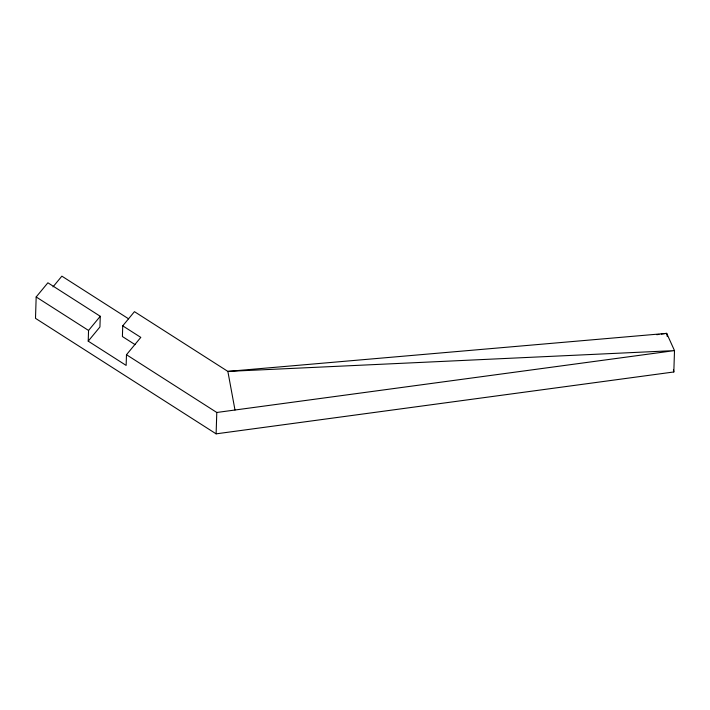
<?xml version="1.0" encoding="UTF-8"?>
<svg xmlns="http://www.w3.org/2000/svg" width="710" height="710" viewBox="0 0 710 710"><rect width="100%" height="100%" fill="white"/><g stroke="black" fill="none" stroke-linecap="round" stroke-linejoin="round"><path stroke-width="1.06" d="M122.732 325.846L140.802 337.392L126.478 354.725L126.14 365.41L88.218 341.155L99.932 326.973L100.261 316.287L47.889 282.793L36.174 296.966L35.5 318.346L216.115 433.845L673.825 371.969L674.5 350.598L666.69 333.363L227.857 371.401L134.447 311.663L122.732 325.846L122.404 336.531L135.042 344.616M88.218 341.155L88.546 330.461L100.261 316.287M216.115 433.845L216.79 412.474L126.478 354.725M53.001 286.875L61.868 276.154L128.554 318.799M656.803 334.694L659.004 334.401M661.196 334.099L666.69 333.363L667.285 336.575M216.79 412.474L674.5 350.598L227.857 371.401L234.992 410.016M36.174 296.966L88.546 330.461M673.435 369.83L673.825 371.969"/></g></svg>
